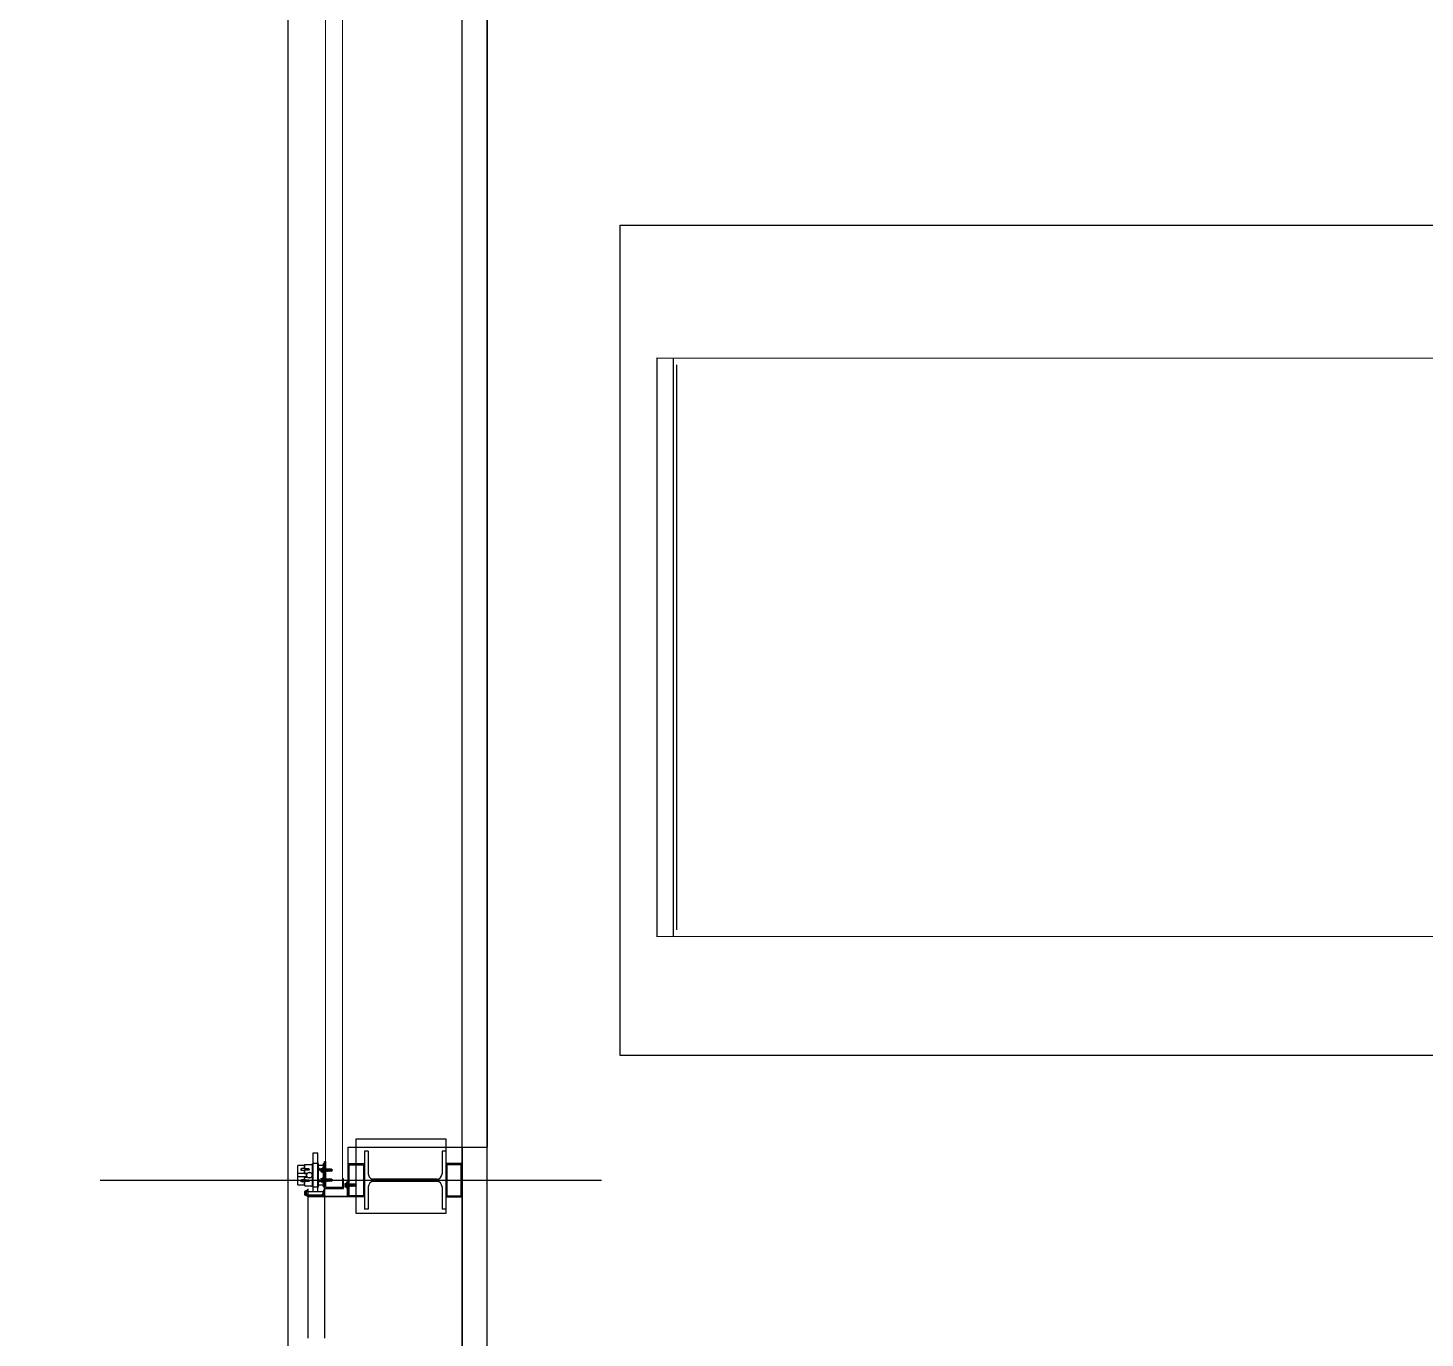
# Model space of a CAD drawing. Extents: x 152195838 to 160350639, y 364657247 to 370318102.
# Drawn here: x 158940165 to 158944370, y 364986432 to 364990375 of the extents above; entities that cross this region are included whole.
import ezdxf

# ---------------------------------------------------------------- set-up
doc = ezdxf.new("R2010")
doc.units = 0
doc.header["$MEASUREMENT"] = 0
doc.linetypes.add('CEN', pattern=[63, 60, -1, 1, -1])
doc.linetypes.add('main_plan6(직통계단가운데4개소)$0$201209 XR평면도$0$지하1층평면도_$0$HID', pattern=[2.3, 1.5, -0.8])
for name, color, linetype in [('4A.TEC CEN 보조1', 14, 'CEN'), ('4A.TEC ELE 1', 7, 'CONTINUOUS'), ('4A.TEC ELE 4', 9, 'CONTINUOUS'), ('4A.TEC 기둥 H', 3, 'CONTINUOUS'), ('4A.TEC 기타부속물 실', 56, 'CONTINUOUS'), ('4A.TEC 벽체 3', 4, 'CONTINUOUS'), ('4A.TEC 주차 확장형', 8, 'CONTINUOUS')]:
    doc.layers.add(name, color=color, linetype=linetype)
doc.layers.add('DEFPOINT', color=135, linetype='CONTINUOUS', plot=False)

# ---------------------------------------------------------------- blocks, each defined once
blk = doc.blocks.new('main_plan6(직통계단가운데4개소)$0$201209 XR평면도$0$A$C01492EBC')
at = {"layer": '4A.TEC 기둥 H'}
for p, q in [((0, 244), (0, 233)), ((0, 244), (175, 244)), ((0, 233), (68, 233)), ((84, 217), (84, 27)), ((91, 217), (91, 27)), ((107, 233), (175, 233)), ((175, 244), (175, 233)), ((0, 11), (68, 11)), ((0, 11), (0, 0)), ((0, 0), (175, 0)), ((107, 11), (175, 11)), ((175, 11), (175, 0))]:
    blk.add_line(p, q, dxfattribs=at)
for centre, start, end in [((68, 217), 0, 90), ((107, 217), 90, 180), ((68, 27), 270, 0), ((107, 27), 180, 270)]:
    blk.add_arc(centre, 16, start, end, dxfattribs=at)
blk = doc.blocks.new('as987r')
at = {"layer": '4A.TEC CEN 보조1'}
blk.add_line((248967859.7, 414619616.5), (248969369, 414619616.5), dxfattribs=at)
at = {"layer": '4A.TEC ELE 1', "color": 4}
blk.add_line((248968537.7, 414619596.1), (248968588.6, 414619596.1), dxfattribs=at)
at = {"layer": '4A.TEC ELE 1', "lineweight": 0, "flags": 128}
for points in [[(248968537.7, 414619596.1), (248968537.7, 414619620.5), (248968537.7, 414625886.9)], [(248968588.6, 414625886.9), (248968588.6, 414619620.5), (248968588.6, 414619596.1)]]:
    blk.add_lwpolyline(points, dxfattribs=at)
at = {"layer": '4A.TEC ELE 4', "color": 8, "flags": 128}
blk.add_lwpolyline([(248969024.6, 414625766.5), (248969024.6, 414620741.5), (248969024.6, 414619716.5)], dxfattribs=at)
at = {"layer": '4A.TEC 기타부속물 실', "color": 9}
for p, q in [((248968524.2, 414619651.1), (248968524.2, 414619642.9)), ((248968524.7, 414619652.2), (248968528.4, 414619652.2)), ((248968524.7, 414619649.7), (248968528.4, 414619649.7)), ((248968524.7, 414619644.3), (248968528.4, 414619644.3)), ((248968524.7, 414619641.7), (248968528.4, 414619641.7)), ((248968528.4, 414619652.2), (248968528.4, 414619641.7)), ((248968534.6, 414619651.1), (248968532.2, 414619645.2)), ((248968533.8, 414619650.1), (248968532.2, 414619650.1)), ((248968533, 414619643.8), (248968532.2, 414619643.8)), ((248968536.4, 414619651.1), (248968533, 414619642.8)), ((248968536.4, 414619651.1), (248968533, 414619642.8)), ((248968534.8, 414619643.8), (248968533.8, 414619643.8)), ((248968535.6, 414619650.1), (248968534.6, 414619650.1)), ((248968538.2, 414619651.1), (248968534.8, 414619642.8)), ((248968538.2, 414619651.1), (248968534.8, 414619642.8)), ((248968536.6, 414619643.8), (248968535.6, 414619643.8)), ((248968537.4, 414619650.1), (248968536.4, 414619650.1)), ((248968540.1, 414619651.1), (248968536.6, 414619642.8)), ((248968540.1, 414619651.1), (248968536.6, 414619642.8)), ((248968538.5, 414619643.8), (248968537.4, 414619643.8)), ((248968539.3, 414619650.1), (248968538.2, 414619650.1)), ((248968541.9, 414619651.1), (248968538.5, 414619642.8)), ((248968541.9, 414619651.1), (248968538.5, 414619642.8)), ((248968540.3, 414619643.8), (248968539.3, 414619643.8)), ((248968541.1, 414619650.1), (248968540.1, 414619650.1)), ((248968543.7, 414619651.1), (248968540.3, 414619642.8)), ((248968543.7, 414619651.1), (248968540.3, 414619642.8)), ((248968542.1, 414619643.8), (248968541.1, 414619643.8)), ((248968542.9, 414619650.1), (248968541.9, 414619650.1)), ((248968545.6, 414619651.1), (248968542.1, 414619642.8)), ((248968545.6, 414619651.1), (248968542.1, 414619642.8)), ((248968544, 414619643.8), (248968542.9, 414619643.8)), ((248968544.8, 414619650.1), (248968543.7, 414619650.1)), ((248968547.4, 414619651.1), (248968544, 414619642.8)), ((248968547.4, 414619651.1), (248968544, 414619642.8)), ((248968545.8, 414619643.8), (248968544.8, 414619643.8)), ((248968546.6, 414619650.1), (248968545.6, 414619650.1)), ((248968549.2, 414619651.1), (248968545.8, 414619642.8)), ((248968549.2, 414619651.1), (248968545.8, 414619642.8)), ((248968547.6, 414619643.8), (248968546.6, 414619643.8)), ((248968548.4, 414619650.1), (248968547.4, 414619650.1)), ((248968551.1, 414619651.1), (248968547.6, 414619642.8)), ((248968551.1, 414619651.1), (248968547.6, 414619642.8)), ((248968549.5, 414619643.8), (248968548.4, 414619643.8)), ((248968550.3, 414619650.1), (248968549.2, 414619650.1)), ((248968550.7, 414619645.9), (248968549.5, 414619642.8)), ((248968550.7, 414619645.9), (248968549.5, 414619642.8)), ((248968554.5, 414619643.8), (248968550.3, 414619643.8)), ((248968554.5, 414619650.1), (248968551.1, 414619650.1)), ((248968524.2, 414619621.1), (248968524.2, 414619612.9)), ((248968524.7, 414619622.2), (248968528.4, 414619622.2)), ((248968524.7, 414619619.7), (248968528.4, 414619619.7)), ((248968524.7, 414619614.3), (248968528.4, 414619614.3)), ((248968524.7, 414619611.7), (248968528.4, 414619611.7)), ((248968528.4, 414619622.2), (248968528.4, 414619611.7)), ((248968534.6, 414619621.1), (248968532.2, 414619615.2)), ((248968533.8, 414619620.1), (248968532.2, 414619620.1)), ((248968533, 414619613.8), (248968532.2, 414619613.8)), ((248968536.4, 414619621.1), (248968533, 414619612.8)), ((248968536.4, 414619621.1), (248968533, 414619612.8)), ((248968534.8, 414619613.8), (248968533.8, 414619613.8)), ((248968535.6, 414619620.1), (248968534.6, 414619620.1)), ((248968538.2, 414619621.1), (248968534.8, 414619612.8)), ((248968538.2, 414619621.1), (248968534.8, 414619612.8)), ((248968536.6, 414619613.8), (248968535.6, 414619613.8)), ((248968537.4, 414619620.1), (248968536.4, 414619620.1)), ((248968540.1, 414619621.1), (248968536.6, 414619612.8)), ((248968540.1, 414619621.1), (248968536.6, 414619612.8)), ((248968538.5, 414619613.8), (248968537.4, 414619613.8)), ((248968539.3, 414619620.1), (248968538.2, 414619620.1)), ((248968541.9, 414619621.1), (248968538.5, 414619612.8)), ((248968541.9, 414619621.1), (248968538.5, 414619612.8)), ((248968540.3, 414619613.8), (248968539.3, 414619613.8)), ((248968541.1, 414619620.1), (248968540.1, 414619620.1)), ((248968543.7, 414619621.1), (248968540.3, 414619612.8)), ((248968543.7, 414619621.1), (248968540.3, 414619612.8)), ((248968542.1, 414619613.8), (248968541.1, 414619613.8)), ((248968542.9, 414619620.1), (248968541.9, 414619620.1)), ((248968545.6, 414619621.1), (248968542.1, 414619612.8)), ((248968545.6, 414619621.1), (248968542.1, 414619612.8)), ((248968544, 414619613.8), (248968542.9, 414619613.8)), ((248968544.8, 414619620.1), (248968543.7, 414619620.1)), ((248968547.4, 414619621.1), (248968544, 414619612.8)), ((248968547.4, 414619621.1), (248968544, 414619612.8)), ((248968545.8, 414619613.8), (248968544.8, 414619613.8)), ((248968546.6, 414619620.1), (248968545.6, 414619620.1)), ((248968549.2, 414619621.1), (248968545.8, 414619612.8)), ((248968549.2, 414619621.1), (248968545.8, 414619612.8)), ((248968547.6, 414619613.8), (248968546.6, 414619613.8)), ((248968548.4, 414619620.1), (248968547.4, 414619620.1)), ((248968551.1, 414619621.1), (248968547.6, 414619612.8)), ((248968551.1, 414619621.1), (248968547.6, 414619612.8)), ((248968549.5, 414619613.8), (248968548.4, 414619613.8)), ((248968550.3, 414619620.1), (248968549.2, 414619620.1)), ((248968550.7, 414619615.9), (248968549.5, 414619612.8)), ((248968550.7, 414619615.9), (248968549.5, 414619612.8)), ((248968554.5, 414619613.8), (248968550.3, 414619613.8)), ((248968554.5, 414619620.1), (248968551.1, 414619620.1)), ((248968596, 414619605.9), (248968596, 414619597.8)), ((248968596.5, 414619607.1), (248968600.2, 414619607.1)), ((248968596.5, 414619604.6), (248968600.2, 414619604.6)), ((248968596.5, 414619599.2), (248968600.2, 414619599.2)), ((248968596.5, 414619596.6), (248968600.2, 414619596.6)), ((248968600.2, 414619607.1), (248968600.2, 414619596.6)), ((248968606.4, 414619606), (248968604, 414619600.1)), ((248968605.6, 414619605), (248968604, 414619605)), ((248968604.8, 414619598.7), (248968604, 414619598.7)), ((248968608.2, 414619606), (248968604.8, 414619597.7)), ((248968608.2, 414619606), (248968604.8, 414619597.7)), ((248968606.7, 414619598.7), (248968605.6, 414619598.7)), ((248968607.4, 414619605), (248968606.4, 414619605)), ((248968610.1, 414619606), (248968606.7, 414619597.7)), ((248968610.1, 414619606), (248968606.7, 414619597.7)), ((248968608.5, 414619598.7), (248968607.5, 414619598.7)), ((248968609.3, 414619605), (248968608.2, 414619605)), ((248968611.9, 414619606), (248968608.5, 414619597.7)), ((248968611.9, 414619606), (248968608.5, 414619597.7)), ((248968610.3, 414619598.7), (248968609.3, 414619598.7)), ((248968611.1, 414619605), (248968610.1, 414619605)), ((248968613.7, 414619606), (248968610.3, 414619597.7)), ((248968613.7, 414619606), (248968610.3, 414619597.7)), ((248968612.2, 414619598.7), (248968611.1, 414619598.7)), ((248968612.9, 414619605), (248968611.9, 414619605)), ((248968615.6, 414619606), (248968612.2, 414619597.7)), ((248968615.6, 414619606), (248968612.2, 414619597.7)), ((248968614, 414619598.7), (248968613, 414619598.7)), ((248968614.8, 414619605), (248968613.7, 414619605)), ((248968617.4, 414619606), (248968614, 414619597.7)), ((248968617.4, 414619606), (248968614, 414619597.7)), ((248968615.8, 414619598.7), (248968614.8, 414619598.7)), ((248968616.6, 414619605), (248968615.6, 414619605)), ((248968619.2, 414619606), (248968615.8, 414619597.7)), ((248968619.2, 414619606), (248968615.8, 414619597.7)), ((248968617.7, 414619598.7), (248968616.6, 414619598.7)), ((248968618.4, 414619605), (248968617.4, 414619605)), ((248968621.1, 414619606), (248968617.7, 414619597.7)), ((248968621.1, 414619606), (248968617.7, 414619597.7)), ((248968619.5, 414619598.7), (248968618.5, 414619598.7)), ((248968620.3, 414619605), (248968619.2, 414619605)), ((248968622.9, 414619606), (248968619.5, 414619597.7)), ((248968622.9, 414619606), (248968619.5, 414619597.7)), ((248968621.3, 414619598.7), (248968620.3, 414619598.7)), ((248968622.1, 414619605), (248968621.1, 414619605)), ((248968622.6, 414619600.7), (248968621.3, 414619597.7)), ((248968622.6, 414619600.7), (248968621.3, 414619597.7)), ((248968626.4, 414619598.7), (248968622.1, 414619598.7)), ((248968626.4, 414619605), (248968622.9, 414619605))]:
    blk.add_line(p, q, dxfattribs=at)
for points in [[(248968528.4, 414619642.7), (248968528.4, 414619651.3), (248968531.4, 414619656), (248968531.4, 414619638)], [(248968531.4, 414619638), (248968531.4, 414619656), (248968532.2, 414619656), (248968532.2, 414619638)], [(248968533, 414619642.8), (248968533.8, 414619643.8), (248968536.4, 414619650.1), (248968536.4, 414619651.1), (248968535.6, 414619650.1), (248968533, 414619643.8)], [(248968534.8, 414619642.8), (248968535.6, 414619643.8), (248968538.2, 414619650.1), (248968538.2, 414619651.1), (248968537.4, 414619650.1), (248968534.8, 414619643.8)], [(248968536.6, 414619642.8), (248968537.4, 414619643.8), (248968540.1, 414619650.1), (248968540.1, 414619651.1), (248968539.3, 414619650.1), (248968536.6, 414619643.8)], [(248968538.5, 414619642.8), (248968539.3, 414619643.8), (248968541.9, 414619650.1), (248968541.9, 414619651.1), (248968541.1, 414619650.1), (248968538.5, 414619643.8)], [(248968540.3, 414619642.8), (248968541.1, 414619643.8), (248968543.7, 414619650.1), (248968543.7, 414619651.1), (248968542.9, 414619650.1), (248968540.3, 414619643.8)], [(248968542.1, 414619642.8), (248968542.9, 414619643.8), (248968545.6, 414619650.1), (248968545.6, 414619651.1), (248968544.8, 414619650.1), (248968542.1, 414619643.8)], [(248968544, 414619642.8), (248968544.8, 414619643.8), (248968547.4, 414619650.1), (248968547.4, 414619651.1), (248968546.6, 414619650.1), (248968544, 414619643.8)], [(248968545.8, 414619642.8), (248968546.6, 414619643.8), (248968549.2, 414619650.1), (248968549.2, 414619651.1), (248968548.4, 414619650.1), (248968545.8, 414619643.8)], [(248968547.6, 414619642.8), (248968548.4, 414619643.8), (248968551.1, 414619650.1), (248968551.1, 414619651.1), (248968550.3, 414619650.1), (248968547.6, 414619643.8)], [(248968549.5, 414619642.8), (248968550.3, 414619643.8), (248968550.7, 414619644.9), (248968550.7, 414619645.9), (248968549.9, 414619644.9), (248968549.5, 414619643.8)], [(248968528.4, 414619612.7), (248968528.4, 414619621.3), (248968531.4, 414619626), (248968531.4, 414619608)], [(248968531.4, 414619608), (248968531.4, 414619626), (248968532.2, 414619626), (248968532.2, 414619608)], [(248968533, 414619612.8), (248968533.8, 414619613.8), (248968536.4, 414619620.1), (248968536.4, 414619621.1), (248968535.6, 414619620.1), (248968533, 414619613.8)], [(248968534.8, 414619612.8), (248968535.6, 414619613.8), (248968538.2, 414619620.1), (248968538.2, 414619621.1), (248968537.4, 414619620.1), (248968534.8, 414619613.8)], [(248968536.6, 414619612.8), (248968537.4, 414619613.8), (248968540.1, 414619620.1), (248968540.1, 414619621.1), (248968539.3, 414619620.1), (248968536.6, 414619613.8)], [(248968538.5, 414619612.8), (248968539.3, 414619613.8), (248968541.9, 414619620.1), (248968541.9, 414619621.1), (248968541.1, 414619620.1), (248968538.5, 414619613.8)], [(248968540.3, 414619612.8), (248968541.1, 414619613.8), (248968543.7, 414619620.1), (248968543.7, 414619621.1), (248968542.9, 414619620.1), (248968540.3, 414619613.8)], [(248968542.1, 414619612.8), (248968542.9, 414619613.8), (248968545.6, 414619620.1), (248968545.6, 414619621.1), (248968544.8, 414619620.1), (248968542.1, 414619613.8)], [(248968544, 414619612.8), (248968544.8, 414619613.8), (248968547.4, 414619620.1), (248968547.4, 414619621.1), (248968546.6, 414619620.1), (248968544, 414619613.8)], [(248968545.8, 414619612.8), (248968546.6, 414619613.8), (248968549.2, 414619620.1), (248968549.2, 414619621.1), (248968548.4, 414619620.1), (248968545.8, 414619613.8)], [(248968547.6, 414619612.8), (248968548.4, 414619613.8), (248968551.1, 414619620.1), (248968551.1, 414619621.1), (248968550.3, 414619620.1), (248968547.6, 414619613.8)], [(248968549.5, 414619612.8), (248968550.3, 414619613.8), (248968550.7, 414619614.9), (248968550.7, 414619615.9), (248968549.9, 414619614.9), (248968549.5, 414619613.8)], [(248968600.2, 414619597.6), (248968600.2, 414619606.2), (248968603.2, 414619610.9), (248968603.2, 414619592.9)], [(248968603.2, 414619592.9), (248968603.2, 414619610.9), (248968604, 414619610.9), (248968604, 414619592.9)], [(248968604.8, 414619597.7), (248968605.6, 414619598.7), (248968608.2, 414619605), (248968608.2, 414619606), (248968607.4, 414619605), (248968604.8, 414619598.7)], [(248968606.7, 414619597.7), (248968607.5, 414619598.7), (248968610.1, 414619605), (248968610.1, 414619606), (248968609.3, 414619605), (248968606.7, 414619598.7)], [(248968608.5, 414619597.7), (248968609.3, 414619598.7), (248968611.9, 414619605), (248968611.9, 414619606), (248968611.1, 414619605), (248968608.5, 414619598.7)], [(248968610.3, 414619597.7), (248968611.1, 414619598.7), (248968613.7, 414619605), (248968613.7, 414619606), (248968612.9, 414619605), (248968610.3, 414619598.7)], [(248968612.2, 414619597.7), (248968613, 414619598.7), (248968615.6, 414619605), (248968615.6, 414619606), (248968614.8, 414619605), (248968612.2, 414619598.7)], [(248968614, 414619597.7), (248968614.8, 414619598.7), (248968617.4, 414619605), (248968617.4, 414619606), (248968616.6, 414619605), (248968614, 414619598.7)], [(248968615.8, 414619597.7), (248968616.6, 414619598.7), (248968619.2, 414619605), (248968619.2, 414619606), (248968618.4, 414619605), (248968615.8, 414619598.7)], [(248968617.7, 414619597.7), (248968618.5, 414619598.7), (248968621.1, 414619605), (248968621.1, 414619606), (248968620.3, 414619605), (248968617.7, 414619598.7)], [(248968619.5, 414619597.7), (248968620.3, 414619598.7), (248968622.9, 414619605), (248968622.9, 414619606), (248968622.1, 414619605), (248968619.5, 414619598.7)], [(248968621.3, 414619597.7), (248968622.1, 414619598.7), (248968622.6, 414619599.7), (248968622.6, 414619600.7), (248968621.8, 414619599.7), (248968621.3, 414619598.7)]]:
    blk.add_lwpolyline(points, close=True, dxfattribs=at)
for points in [[(248968532.2, 414619644.4), (248968534.6, 414619650.1), (248968534.6, 414619651.1), (248968533.8, 414619650.1), (248968532.2, 414619646.3)], [(248968532.6, 414619643.8), (248968533, 414619642.8), (248968532.2, 414619643.8)], [(248968534.4, 414619643.8), (248968534.8, 414619642.8), (248968534, 414619643.8)], [(248968535, 414619650.1), (248968534.6, 414619651.1), (248968535.4, 414619650.1)], [(248968536.2, 414619643.8), (248968536.6, 414619642.8), (248968535.8, 414619643.8)], [(248968536.8, 414619650.1), (248968536.4, 414619651.1), (248968537.2, 414619650.1)], [(248968536.8, 414619650.1), (248968536.4, 414619651.1), (248968537.2, 414619650.1)], [(248968538.1, 414619643.8), (248968538.5, 414619642.8), (248968537.7, 414619643.8)], [(248968538.6, 414619650.1), (248968538.2, 414619651.1), (248968539, 414619650.1)], [(248968538.6, 414619650.1), (248968538.2, 414619651.1), (248968539, 414619650.1)], [(248968539.9, 414619643.8), (248968540.3, 414619642.8), (248968539.5, 414619643.8)], [(248968540.5, 414619650.1), (248968540.1, 414619651.1), (248968540.9, 414619650.1)], [(248968540.5, 414619650.1), (248968540.1, 414619651.1), (248968540.9, 414619650.1)], [(248968541.7, 414619643.8), (248968542.1, 414619642.8), (248968541.3, 414619643.8)], [(248968542.3, 414619650.1), (248968541.9, 414619651.1), (248968542.7, 414619650.1)], [(248968542.3, 414619650.1), (248968541.9, 414619651.1), (248968542.7, 414619650.1)], [(248968543.6, 414619643.8), (248968544, 414619642.8), (248968543.2, 414619643.8)], [(248968544.1, 414619650.1), (248968543.7, 414619651.1), (248968544.5, 414619650.1)], [(248968544.1, 414619650.1), (248968543.7, 414619651.1), (248968544.5, 414619650.1)], [(248968545.4, 414619643.8), (248968545.8, 414619642.8), (248968545, 414619643.8)], [(248968546, 414619650.1), (248968545.6, 414619651.1), (248968546.4, 414619650.1)], [(248968546, 414619650.1), (248968545.6, 414619651.1), (248968546.4, 414619650.1)], [(248968547.2, 414619643.8), (248968547.6, 414619642.8), (248968546.8, 414619643.8)], [(248968547.8, 414619650.1), (248968547.4, 414619651.1), (248968548.2, 414619650.1)], [(248968547.8, 414619650.1), (248968547.4, 414619651.1), (248968548.2, 414619650.1)], [(248968549.1, 414619643.8), (248968549.5, 414619642.8), (248968548.7, 414619643.8)], [(248968549.6, 414619650.1), (248968549.2, 414619651.1), (248968550, 414619650.1)], [(248968549.6, 414619650.1), (248968549.2, 414619651.1), (248968550, 414619650.1)], [(248968552.5, 414619650.1), (248968550.7, 414619645.9), (248968551.9, 414619643.8), (248968554.4, 414619646.3), (248968559.3, 414619647)], [(248968551.5, 414619650.1), (248968551.1, 414619651.1), (248968551.9, 414619650.1)], [(248968551.5, 414619650.1), (248968551.1, 414619651.1), (248968551.9, 414619650.1)], [(248968554.5, 414619643.8), (248968559.3, 414619647), (248968554.5, 414619650.1)], [(248968532.2, 414619614.4), (248968534.6, 414619620.1), (248968534.6, 414619621.1), (248968533.8, 414619620.1), (248968532.2, 414619616.3)], [(248968532.6, 414619613.8), (248968533, 414619612.8), (248968532.2, 414619613.8)], [(248968534.4, 414619613.8), (248968534.8, 414619612.8), (248968534, 414619613.8)], [(248968535, 414619620.1), (248968534.6, 414619621.1), (248968535.4, 414619620.1)], [(248968536.2, 414619613.8), (248968536.6, 414619612.8), (248968535.8, 414619613.8)], [(248968536.8, 414619620.1), (248968536.4, 414619621.1), (248968537.2, 414619620.1)], [(248968536.8, 414619620.1), (248968536.4, 414619621.1), (248968537.2, 414619620.1)], [(248968538.1, 414619613.8), (248968538.5, 414619612.8), (248968537.7, 414619613.8)], [(248968538.6, 414619620.1), (248968538.2, 414619621.1), (248968539, 414619620.1)], [(248968538.6, 414619620.1), (248968538.2, 414619621.1), (248968539, 414619620.1)], [(248968539.9, 414619613.8), (248968540.3, 414619612.8), (248968539.5, 414619613.8)], [(248968540.5, 414619620.1), (248968540.1, 414619621.1), (248968540.9, 414619620.1)], [(248968540.5, 414619620.1), (248968540.1, 414619621.1), (248968540.9, 414619620.1)], [(248968541.7, 414619613.8), (248968542.1, 414619612.8), (248968541.3, 414619613.8)], [(248968542.3, 414619620.1), (248968541.9, 414619621.1), (248968542.7, 414619620.1)], [(248968542.3, 414619620.1), (248968541.9, 414619621.1), (248968542.7, 414619620.1)], [(248968543.6, 414619613.8), (248968544, 414619612.8), (248968543.2, 414619613.8)], [(248968544.1, 414619620.1), (248968543.7, 414619621.1), (248968544.5, 414619620.1)], [(248968544.1, 414619620.1), (248968543.7, 414619621.1), (248968544.5, 414619620.1)], [(248968545.4, 414619613.8), (248968545.8, 414619612.8), (248968545, 414619613.8)], [(248968546, 414619620.1), (248968545.6, 414619621.1), (248968546.4, 414619620.1)], [(248968546, 414619620.1), (248968545.6, 414619621.1), (248968546.4, 414619620.1)], [(248968547.2, 414619613.8), (248968547.6, 414619612.8), (248968546.8, 414619613.8)], [(248968547.8, 414619620.1), (248968547.4, 414619621.1), (248968548.2, 414619620.1)], [(248968547.8, 414619620.1), (248968547.4, 414619621.1), (248968548.2, 414619620.1)], [(248968549.1, 414619613.8), (248968549.5, 414619612.8), (248968548.7, 414619613.8)], [(248968549.6, 414619620.1), (248968549.2, 414619621.1), (248968550, 414619620.1)], [(248968549.6, 414619620.1), (248968549.2, 414619621.1), (248968550, 414619620.1)], [(248968552.5, 414619620.1), (248968550.7, 414619615.9), (248968551.9, 414619613.8), (248968554.4, 414619616.3), (248968559.3, 414619617)], [(248968551.5, 414619620.1), (248968551.1, 414619621.1), (248968551.9, 414619620.1)], [(248968551.5, 414619620.1), (248968551.1, 414619621.1), (248968551.9, 414619620.1)], [(248968554.5, 414619613.8), (248968559.3, 414619617), (248968554.5, 414619620.1)], [(248968604, 414619599.2), (248968606.4, 414619605), (248968606.4, 414619606), (248968605.6, 414619605), (248968604, 414619601.2)], [(248968604.4, 414619598.7), (248968604.8, 414619597.7), (248968604, 414619598.7)], [(248968606.3, 414619598.7), (248968606.7, 414619597.7), (248968605.9, 414619598.7)], [(248968606.8, 414619605), (248968606.4, 414619606), (248968607.2, 414619605)], [(248968608.1, 414619598.7), (248968608.5, 414619597.7), (248968607.7, 414619598.7)], [(248968608.6, 414619605), (248968608.2, 414619606), (248968609, 414619605)], [(248968608.6, 414619605), (248968608.2, 414619606), (248968609, 414619605)], [(248968609.9, 414619598.7), (248968610.3, 414619597.7), (248968609.5, 414619598.7)], [(248968610.5, 414619605), (248968610.1, 414619606), (248968610.9, 414619605)], [(248968610.5, 414619605), (248968610.1, 414619606), (248968610.9, 414619605)], [(248968611.8, 414619598.7), (248968612.2, 414619597.7), (248968611.4, 414619598.7)], [(248968612.3, 414619605), (248968611.9, 414619606), (248968612.7, 414619605)], [(248968612.3, 414619605), (248968611.9, 414619606), (248968612.7, 414619605)], [(248968613.6, 414619598.7), (248968614, 414619597.7), (248968613.2, 414619598.7)], [(248968614.1, 414619605), (248968613.7, 414619606), (248968614.5, 414619605)], [(248968614.1, 414619605), (248968613.7, 414619606), (248968614.5, 414619605)], [(248968615.4, 414619598.7), (248968615.8, 414619597.7), (248968615, 414619598.7)], [(248968616, 414619605), (248968615.6, 414619606), (248968616.4, 414619605)], [(248968616, 414619605), (248968615.6, 414619606), (248968616.4, 414619605)], [(248968617.3, 414619598.7), (248968617.7, 414619597.7), (248968616.9, 414619598.7)], [(248968617.8, 414619605), (248968617.4, 414619606), (248968618.2, 414619605)], [(248968617.8, 414619605), (248968617.4, 414619606), (248968618.2, 414619605)], [(248968619.1, 414619598.7), (248968619.5, 414619597.7), (248968618.7, 414619598.7)], [(248968619.6, 414619605), (248968619.2, 414619606), (248968620, 414619605)], [(248968619.6, 414619605), (248968619.2, 414619606), (248968620, 414619605)], [(248968620.9, 414619598.7), (248968621.3, 414619597.7), (248968620.5, 414619598.7)], [(248968621.5, 414619605), (248968621.1, 414619606), (248968621.9, 414619605)], [(248968621.5, 414619605), (248968621.1, 414619606), (248968621.9, 414619605)], [(248968624.3, 414619605), (248968622.5, 414619600.7), (248968623.7, 414619598.7), (248968626.2, 414619601.1), (248968631.2, 414619601.9)], [(248968623.3, 414619605), (248968622.9, 414619606), (248968623.7, 414619605)], [(248968623.3, 414619605), (248968622.9, 414619606), (248968623.7, 414619605)], [(248968626.4, 414619598.7), (248968631.2, 414619601.9), (248968626.4, 414619605)]]:
    blk.add_lwpolyline(points, dxfattribs=at)
for centre, radius, start, end in [((248968526, 414619651), 1.86, 136.9662, 223.0338), ((248968531.8, 414619647), 7.61, 159.1195, 200.8805), ((248968526, 414619643), 1.86, 136.9662, 223.0338), ((248968526, 414619621), 1.86, 136.9662, 223.0338), ((248968531.8, 414619617), 7.61, 159.1195, 200.8805), ((248968526, 414619613), 1.86, 136.9662, 223.0338), ((248968597.9, 414619605.9), 1.86, 136.9662, 223.0338), ((248968603.6, 414619601.9), 7.61, 159.1195, 200.8805), ((248968597.9, 414619597.9), 1.86, 136.9662, 223.0338)]:
    blk.add_arc(centre, radius, start, end, dxfattribs=at)
at = {"layer": '4A.TEC 벽체 3', "color": 4}
for p, q in [((248968500.2, 414619699.1), (248968515.2, 414619699.1)), ((248968500.2, 414619583.1), (248968500.2, 414619699.1)), ((248968515.2, 414619583.1), (248968515.2, 414619699.1)), ((248968605.6, 414619666.5), (248968605.6, 414619716.5)), ((248968605.6, 414619716.5), (248969024.6, 414619716.5)), ((248968534.5, 414619591.9), (248968534.5, 414619672.8)), ((248968534.5, 414619672.8), (248968537.7, 414619672.8)), ((248968537.7, 414619672.8), (248968537.7, 414619596.1)), ((248968534.5, 414619591.9), (248968591.8, 414619591.9)), ((248968591.8, 414619620.5), (248968588.6, 414619620.5)), ((248968591.8, 414619591.9), (248968591.8, 414619620.5)), ((248968604, 414619568.1), (248968604, 414619614.5)), ((248968604, 414619614.5), (248968605.6, 414619614.5)), ((248968605.6, 414619614.5), (248968605.6, 414619566.5)), ((248968484.5, 414619588.1), (248968474.5, 414619583.1)), ((248968474.5, 414619583.1), (248968474.5, 414619573.1)), ((248968484.5, 414619568.1), (248968474.5, 414619573.1)), ((248968484.5, 414619584.6), (248968477.7, 414619581.2)), ((248968477.7, 414619581.2), (248968477.7, 414619575.1)), ((248968485.2, 414619571.3), (248968477.7, 414619575.1)), ((248968484.5, 414619588.1), (248968484.5, 414619584.6)), ((248968484.5, 414619583.1), (248968526.2, 414619583.1)), ((248968484.5, 414619573.1), (248968526.2, 414619573.1)), ((248968484.5, 414619568.1), (248968568.7, 414619568.1)), ((248968604, 414619568.1), (248968484.5, 414619568.1)), ((248968484.5, 414619568.1), (248968484.5, 414619566.5)), ((248968605.6, 414619566.5), (248968484.5, 414619566.5)), ((248968485.2, 414619571.3), (248968531.3, 414619571.3)), ((248968531.3, 414619588.1), (248968531.3, 414619571.3)), ((248968531.3, 414619588.1), (248968534.5, 414619588.1)), ((248968534.5, 414619588.1), (248968534.5, 414619568.1))]:
    blk.add_line(p, q, dxfattribs=at)
at = {"layer": '4A.TEC 벽체 3', "linetype": 'Continuous'}
for p, q in [((248968949.6, 414619716.5), (248968949.6, 414618741.5)), ((248969024.6, 414618741.5), (248969024.6, 414619716.5)), ((248968484.5, 414619590.9), (248968484.5, 414619141.5)), ((248968534.5, 414619590.9), (248968534.5, 414619141.5))]:
    blk.add_line(p, q, dxfattribs=at)
at = {"layer": '4A.TEC 벽체 3', "color": 7}
for p, q in [((248968474.2, 414619660.5), (248968454.5, 414619660.5)), ((248968454.5, 414619603), (248968454.5, 414619660.5)), ((248968475.2, 414619663.5), (248968474.2, 414619663.1)), ((248968474.2, 414619650.6), (248968474.2, 414619663.1)), ((248968474.2, 414619637.3), (248968474.2, 414619647)), ((248968474.2, 414619637.3), (248968482, 414619637.3)), ((248968475.2, 414619663.5), (248968497.2, 414619663.5)), ((248968475.2, 414619650.6), (248968475.2, 414619663.5)), ((248968475.2, 414619637.3), (248968475.2, 414619647)), ((248968498.7, 414619656.1), (248968498.2, 414619662.8)), ((248968498.5, 414619660.5), (248968498.7, 414619660.5)), ((248968498.7, 414619596.8), (248968498.7, 414619666.8)), ((248968517.2, 414619596.8), (248968517.2, 414619666.8)), ((248968532.2, 414619660.5), (248968517.2, 414619660.5)), ((248968532.2, 414619660.5), (248968531.2, 414619660.5)), ((248968532.2, 414619596.8), (248968532.2, 414619666.8)), ((248968532.2, 414619666.8), (248968534.5, 414619666.8)), ((248968534.5, 414619596.8), (248968534.5, 414619666.8)), ((248968474.2, 414619626.3), (248968482, 414619626.3)), ((248968474.2, 414619616.6), (248968474.2, 414619626.3)), ((248968474.2, 414619600.5), (248968474.2, 414619613)), ((248968475.2, 414619600), (248968474.2, 414619600.5)), ((248968475.2, 414619616.6), (248968475.2, 414619626.3)), ((248968475.2, 414619600), (248968475.2, 414619613)), ((248968475.2, 414619600), (248968497.2, 414619600)), ((248968498.7, 414619607.5), (248968498.2, 414619600.8)), ((248968498.5, 414619603), (248968498.7, 414619603)), ((248968532.2, 414619603), (248968531.2, 414619603)), ((248968532.2, 414619596.8), (248968534.5, 414619596.8))]:
    blk.add_line(p, q, dxfattribs=at)
at = {"layer": '4A.TEC 벽체 3', "color": 0}
for p, q in [((248968454.5, 414619627.8), (248968454.5, 414619635.8)), ((248968481.7, 414619636.8), (248968455.5, 414619636.8)), ((248968481.7, 414619626.8), (248968455.5, 414619626.8))]:
    blk.add_line(p, q, dxfattribs=at)
at = {"layer": '4A.TEC 벽체 3', "color": 1, "linetype": 'main_plan6(직통계단가운데4개소)$0$201209 XR평면도$0$지하1층평면도_$0$HID'}
for p, q in [((248968474.2, 414619651.8), (248968464.5, 414619651.8)), ((248968464.5, 414619651.8), (248968464.5, 414619645.8)), ((248968474.2, 414619645.8), (248968464.5, 414619645.8)), ((248968474.2, 414619651.5), (248968464.7, 414619651.5)), ((248968464.7, 414619646), (248968464.7, 414619651.5)), ((248968474.2, 414619646), (248968464.7, 414619646)), ((248968500.7, 414619596.8), (248968500.7, 414619666.8)), ((248968515.2, 414619596.7), (248968515.2, 414619666.8)), ((248968520.2, 414619651.8), (248968517.2, 414619651.8)), ((248968519.9, 414619651.5), (248968517.2, 414619651.5)), ((248968519.9, 414619646), (248968517.2, 414619646)), ((248968520.2, 414619645.8), (248968517.2, 414619645.8)), ((248968519.9, 414619651.5), (248968519.9, 414619646)), ((248968520.2, 414619651.8), (248968520.2, 414619645.8)), ((248968474.2, 414619617.8), (248968464.5, 414619617.8)), ((248968464.5, 414619617.8), (248968464.5, 414619611.8)), ((248968474.2, 414619611.8), (248968464.5, 414619611.8)), ((248968474.2, 414619617.5), (248968464.7, 414619617.5)), ((248968464.7, 414619612), (248968464.7, 414619617.5)), ((248968474.2, 414619612), (248968464.7, 414619612)), ((248968520.2, 414619617.8), (248968517.2, 414619617.8)), ((248968519.9, 414619617.5), (248968517.2, 414619617.5)), ((248968519.9, 414619612), (248968517.2, 414619612)), ((248968520.2, 414619611.8), (248968517.2, 414619611.8)), ((248968519.9, 414619617.5), (248968519.9, 414619612)), ((248968520.2, 414619617.8), (248968520.2, 414619611.8))]:
    blk.add_line(p, q, dxfattribs=at)
at = {"layer": '4A.TEC 벽체 3', "color": 2}
for p, q in [((248968487.2, 414619650.8), (248968474.2, 414619650.8)), ((248968487.2, 414619650.6), (248968474.2, 414619650.6)), ((248968487.2, 414619647), (248968474.2, 414619647)), ((248968487.2, 414619646.8), (248968474.2, 414619646.8)), ((248968487.2, 414619616.8), (248968474.2, 414619616.8)), ((248968487.2, 414619616.6), (248968474.2, 414619616.6)), ((248968487.2, 414619613), (248968474.2, 414619613)), ((248968487.2, 414619612.8), (248968474.2, 414619612.8))]:
    blk.add_line(p, q, dxfattribs=at)
at = {"layer": '4A.TEC 벽체 3', "color": 1}
blk.add_line((248968605.6, 414619614.5), (248968605.6, 414619639), dxfattribs=at)
at = {"layer": '4A.TEC 벽체 3'}
for p, q in [((248968454.5, 414619603), (248968474.2, 414619603)), ((248968517.2, 414619603), (248968531.2, 414619603))]:
    blk.add_line(p, q, dxfattribs=at)
for points in [[(248968899.6, 414619516.5), (248968630.6, 414619516.5), (248968630.6, 414619741.5), (248968899.6, 414619741.5)], [(248968605.6, 414619566.5), (248968605.6, 414619666.5), (248968655.6, 414619666.5), (248968655.6, 414619566.5)], [(248968608.8, 414619569.7), (248968608.8, 414619663.3), (248968652.4, 414619663.3), (248968652.4, 414619569.7)], [(248968949.6, 414619566.5), (248968949.6, 414619666.5), (248968899.6, 414619666.5), (248968899.6, 414619566.5)], [(248968946.4, 414619569.7), (248968946.4, 414619663.3), (248968902.8, 414619663.3), (248968902.8, 414619569.7)]]:
    blk.add_lwpolyline(points, close=True, dxfattribs=at)
at = {"layer": '4A.TEC 벽체 3', "color": 7}
for radius in [9, 8.5]:
    blk.add_circle((248968489.2, 414619631.8), radius, dxfattribs=at)
at = {"layer": '4A.TEC 벽체 3', "color": 0}
for centre, start, end in [((248968455.5, 414619635.8), 90, 180), ((248968455.5, 414619627.8), 180, 270)]:
    blk.add_arc(centre, 1, start, end, dxfattribs=at)
at = {"layer": '4A.TEC 벽체 3', "color": 2}
for centre, radius, start, end in [((248968487.2, 414619648.8), 2, 0, 90), ((248968487.2, 414619648.8), 1.8, 0, 90), ((248968487.2, 414619648.8), 2, 270, 0), ((248968487.2, 414619648.8), 1.8, 270, 0), ((248968487.2, 414619614.8), 2, 0, 90), ((248968487.2, 414619614.8), 1.8, 0, 90), ((248968487.2, 414619614.8), 1.8, 270, 0), ((248968487.2, 414619614.8), 2, 270, 0)]:
    blk.add_arc(centre, radius, start, end, dxfattribs=at)
at = {"layer": '4A.TEC 벽체 3', "color": 7}
for centre, radius, start, end in [((248968497.2, 414619662.5), 1, 14.0969, 90), ((248968507.9, 414619532.4), 134.7, 86.0638, 93.9362), ((248968497.2, 414619601), 1, 270, 345.9031), ((248968507.9, 414619731.2), 134.7, 266.0638, 273.9362)]:
    blk.add_arc(centre, radius, start, end, dxfattribs=at)
at = {"layer": '4A.TEC 벽체 3', "color": 4}
for centre, start, end in [((248968484.5, 414619578.1), 90, 270), ((248968526.2, 414619578.1), 270, 90)]:
    blk.add_arc(centre, 5, start, end, dxfattribs=at)
at = {"layer": '4A.TEC 벽체 3', "rotation": 269.9999999999999}
blk.add_blockref('main_plan6(직통계단가운데4개소)$0$201209 XR평면도$0$A$C01492EBC', (248968655.6, 414619704), dxfattribs=at)
blk = doc.blocks.new('3.5t p')
at = {"layer": '4A.TEC 주차 확장형', "color": 252, "linetype": 'Continuous', "ltscale": 0.8}
for p, q in [((831793.1, 168093.3), (830053.3, 168093.3)), ((830053.3, 168042.7), (831793.1, 168042.7)), ((830073.2, 168032.7), (831773.2, 168032.7))]:
    blk.add_line(p, q, dxfattribs=at)
for points in [[(832194, 161703.9), (829694, 161703.9), (829694, 168203.9), (832194, 168203.9), (832194, 161703.9)], [(830053.3, 168094), (830053, 163301.8), (831792.7, 163301.8), (831793.1, 168094)]]:
    blk.add_lwpolyline(points, dxfattribs=at)
blk = doc.blocks.new('A$C111325cc')
at = {"layer": 'DEFPOINT'}
blk.add_line((237276.3, 244000), (237276.3, 0), dxfattribs=at)

msp = doc.modelspace()

# ---------------------------------------------------------------- linework, layer by layer
at = {"layer": '4A.TEC 벽체 3'}
for points in [[(158941547.0046, 365060631.8958), (158897547.0046, 365060631.8958), (158897547.0046, 365071631.8958), (158839347.0046, 365071631.8958), (158839347.0046, 364982431.8958), (158941547.0046, 364982431.8958)], [(158941472.0046, 365060556.8958), (158897472.0046, 365060556.8958), (158897472.0046, 365071556.8958), (158839422.0046, 365071556.8958), (158839422.0046, 364982506.8958), (158941472.0046, 364982506.8958)]]:
    msp.add_lwpolyline(points, close=True, dxfattribs=at)

# ---------------------------------------------------------------- block references
at = {"layer": '4A.TEC 주차 확장형', "linetype": 'Continuous'}
msp.add_blockref('as987r', (-90027477.607, -49632709.649), dxfattribs=at)
at = {"layer": '4A.TEC 주차 확장형', "color": 252, "rotation": 90.00000000000001}
msp.add_blockref('3.5t p', (159110150.866, 364157587.8723), dxfattribs=at)
at = {"layer": 'DEFPOINT'}
msp.add_blockref('A$C111325cc', (158703670.7413, 364896968.7328), dxfattribs=at)

doc.saveas('drawing.dxf')
